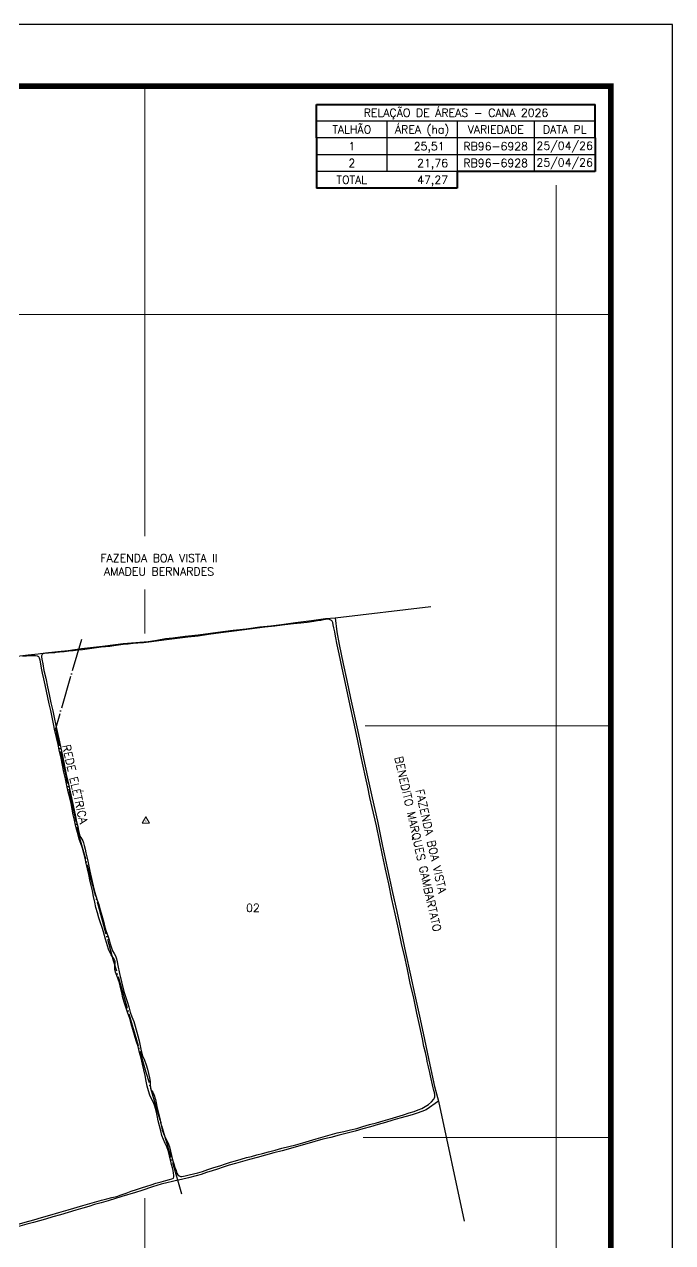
# Model space of a CAD drawing. Extents: x 732566 to 734141, y 7797625 to 7799853.
# Drawn here: x 733354 to 734141, y 7798372 to 7799853 of the extents above; entities that cross this region are included whole.
import ezdxf
from ezdxf.enums import TextEntityAlignment as Align

# ---------------------------------------------------------------- set-up
doc = ezdxf.new("R2010")
doc.units = 0
doc.header["$MEASUREMENT"] = 0
for name, pattern in [('CONTINUO', [0]), ('LIN0', [0]), ('TAPUME', [47, 40, -3.5, 0, -3.5])]:
    doc.linetypes.add(name, pattern=pattern)
for name, color, linetype, lineweight in [('0114001227', 1, 'Continuous', 25), ('0114001227002', 5, 'Continuous', 25), ('MALHA', 8, 'Continuous', 9), ('REDE_DE_LUZ', 6, 'Continuous', 25), ('TEXTO_DIVERSOS', 7, 'Continuous', 5)]:
    doc.layers.add(name, color=color, linetype=linetype, lineweight=lineweight)
for name, color, linetype in [('0114001227001', 5, 'Continuous'), ('MARGEM', 7, 'CONTINUO'), ('QUADRO_DE_AREAS_CANA_2026', 7, 'Continuous'), ('TEXTO', 7, 'Continuous'), ('TEXTO CONFRONTANTES', 7, 'Continuous'), ('TEXTO_NUN_TAL', 7, 'Continuous')]:
    doc.layers.add(name, color=color, linetype=linetype)
doc.styles.add('SIMPLEX', font='simplex', dxfattribs={"height": 0.2})

msp = doc.modelspace()

# ---------------------------------------------------------------- linework, layer by layer
at = {"layer": '0114001227', "linetype": 'CONTINUO', "flags": 128}
msp.add_lwpolyline([(733856.9, 7798544.1), (733842.1, 7798533.6), (733836.8, 7798531.3), (733831.2, 7798529.5), (733824.8, 7798527.6), (733817.8, 7798525.6), (733809.9, 7798523.3), (733801.5, 7798520.8), (733792.7, 7798518.1), (733783.6, 7798515.5), (733774.2, 7798512.8), (733764.8, 7798510.3), (733755.5, 7798507.5), (733745.9, 7798505.1), (733736.1, 7798502.6), (733726.2, 7798500.1), (733716.3, 7798497.7), (733706.5, 7798494.9), (733696.8, 7798492.1), (733687, 7798489.3), (733677.1, 7798486.6), (733667.1, 7798483.9), (733656.9, 7798481.2), (733646.6, 7798478.4), (733636.6, 7798475.7), (733627.4, 7798473.1), (733618.7, 7798470.7), (733610.3, 7798468.3), (733602.7, 7798466.1), (733595.5, 7798463.8), (733588.5, 7798461.5), (733581.8, 7798459.3), (733575, 7798457.2), (733568.5, 7798455.1), (733562.4, 7798453.4), (733553.2, 7798451), (733544.6, 7798448.9), (733537.2, 7798447.2), (733532.2, 7798446.1), (733532.2, 7798446.1), (733528.6, 7798445.3), (733520.1, 7798443.1), (733509.4, 7798439.8), (733496.4, 7798435.6), (733488.8, 7798433.2), (733472.4, 7798428.1), (733455.5, 7798423.1), (733447, 7798420.7), (733439.2, 7798418.4), (733432.2, 7798416.2), (733424.9, 7798414), (733416.4, 7798411.5), (733407.2, 7798408.8), (733397.9, 7798406), (733388.5, 7798403.3), (733379.7, 7798400.8), (733372.4, 7798398.7), (733365.1, 7798396.8), (733356.9, 7798394.5), (733348.5, 7798392.1), (733340.2, 7798390), (733331.9, 7798387.7), (733323.6, 7798385.3), (733316.7, 7798383.2), (733311.8, 7798381.4), (733307.4, 7798379.6), (733303.7, 7798377.9), (733301, 7798376.7), (733298.4, 7798376.6), (733295.6, 7798378), (733293.5, 7798380.8), (733292.3, 7798384.3), (733291.7, 7798388.4), (733290.8, 7798392.8), (733290.1, 7798397.4), (733289.4, 7798402.2), (733288.6, 7798407.4), (733287.5, 7798412.9), (733286.2, 7798418.6), (733284.8, 7798424.8), (733283.2, 7798431.4), (733281.3, 7798438.5), (733278.7, 7798445.6), (733275.2, 7798452), (733271.4, 7798457.7), (733267.1, 7798463.2), (733263.3, 7798468.5), (733260.1, 7798474.5), (733257.2, 7798481), (733254.1, 7798488.2), (733251, 7798496.2), (733248.2, 7798504.5), (733245.5, 7798513), (733243.1, 7798521.2), (733241.3, 7798529.4), (733239.6, 7798537), (733238.5, 7798544.1), (733238.4, 7798550.7), (733238.6, 7798556.8), (733238.5, 7798562.7), (733238, 7798568.6), (733237.1, 7798573.8), (733236.1, 7798578.2), (733234.9, 7798581.6), (733233.6, 7798584.1), (733232.2, 7798585.7), (733230.2, 7798587), (733227.7, 7798587.5), (733224.1, 7798588.1), (733219.7, 7798588), (733214.8, 7798587.9), (733209.9, 7798587.7), (733204.9, 7798587.4), (733199.7, 7798587.2), (733194.3, 7798587.3), (733188.9, 7798588.2), (733183.7, 7798589.7), (733179.1, 7798592), (733174.9, 7798594.9), (733170.8, 7798598.8), (733167, 7798603.7), (733163.2, 7798608.9), (733159.4, 7798613.8), (733156.1, 7798618.5), (733152.7, 7798623.5), (733148.9, 7798629.1), (733144.4, 7798635.3), (733139.6, 7798641.5), (733134.8, 7798647.5), (733130.1, 7798653.3), (733125.6, 7798658.2), (733121.6, 7798661.6), (733117.5, 7798664.3), (733113.9, 7798666.6), (733110.3, 7798668.9), (733106.9, 7798671.2), (733103.5, 7798673.3), (733100.1, 7798675.5), (733096.5, 7798677.9), (733092.8, 7798680.3), (733089.1, 7798683), (733085.2, 7798685.7), (733081.4, 7798688.7), (733077.8, 7798691.9), (733074.2, 7798695.1), (733070.4, 7798698.5), (733066.5, 7798702), (733062.5, 7798705.7), (733058.7, 7798709.1), (733054.9, 7798712.1), (733051.2, 7798714.5), (733047.4, 7798716.5), (733043.4, 7798718.3), (733038.7, 7798719.6), (733033.8, 7798720.8), (733028.9, 7798721.9), (733018.9, 7798724), (733013.9, 7798725.4), (733008.5, 7798726.9), (733003, 7798728.7), (732997.4, 7798730.9), (732992, 7798733.9), (732986.9, 7798737.5), (732982.1, 7798741), (732977.6, 7798744.3), (732973.4, 7798747.5), (732969.5, 7798750.6), (732965.8, 7798753.6), (732962.6, 7798756.5), (732959.6, 7798759), (732956, 7798760.5), (732951.7, 7798761.8), (732946.8, 7798763.2), (732941.3, 7798764.9), (732935.8, 7798766.6), (732931.8, 7798767), (732911.6, 7798770.8), (732907.2, 7798772.5), (732903, 7798773.8), (732899.2, 7798774.6), (732895.3, 7798775.3), (732891.2, 7798776.3), (732887, 7798778.5), (732883, 7798781.6), (732878.9, 7798785.3), (732874.5, 7798789.4), (732870.1, 7798794.1), (732865.6, 7798798.7), (732861.3, 7798804), (732857.2, 7798809.9), (732853, 7798816), (732849.3, 7798822.5), (732846.9, 7798827.9), (732844.7, 7798832.5), (732841.7, 7798836.8), (732837.8, 7798841), (732833.5, 7798845.2), (732829.3, 7798849.5), (732825.1, 7798854), (732821.2, 7798858.6), (732817.4, 7798863.4), (732814.2, 7798868.5), (732811.3, 7798873.7), (732808.8, 7798879), (732806.9, 7798884.6), (732805.4, 7798890.4), (732803.9, 7798896.2), (732802.5, 7798901.9), (732801.5, 7798907.6), (732800.8, 7798913), (732800.5, 7798917.8), (732800.5, 7798922.2), (732801.1, 7798926.2), (732802.5, 7798929.4), (732804.7, 7798932.1), (732807.7, 7798934.4), (732811.5, 7798936.5), (732815.8, 7798939), (732820, 7798941.5), (732824.5, 7798943.9), (732828.7, 7798947), (732833, 7798950.3), (732837.1, 7798953.6), (732841.5, 7798956.7), (732846.3, 7798960), (732851.3, 7798963.5), (732856.4, 7798967.1), (732861.5, 7798970.5), (732866.2, 7798973.7), (732870.7, 7798976.8), (732875.3, 7798980.1), (732880.6, 7798983.3), (732886.5, 7798986.3), (732892.7, 7798988.7), (732898, 7798991.2), (732902.6, 7798994.5), (732907.1, 7798998.1), (732911.8, 7799001.8), (732916.5, 7799005.3), (732921.1, 7799008.5), (732925.5, 7799011.4), (732929.9, 7799014), (732934.3, 7799015.7), (732938.5, 7799016.5), (732942.6, 7799016.2), (732946.5, 7799014.7), (732949.7, 7799012.3), (732963.3, 7798966.5), (732964.5, 7798961.4), (732965.9, 7798956.3), (732967.6, 7798951.5), (732969.6, 7798947.2), (732971.8, 7798943.5), (732974.2, 7798940.3), (732976.8, 7798937.9), (732979.8, 7798936.4), (732983, 7798935.5), (732986.4, 7798935.1), (732989.9, 7798935.2), (732993.5, 7798935.6), (732997.2, 7798935.7), (733001, 7798935.5), (733004.9, 7798934.5), (733008.8, 7798932.5), (733012.3, 7798929.8), (733015.6, 7798927.6), (733019.2, 7798926.4), (733023.4, 7798925.6), (733028.1, 7798925.4), (733033.2, 7798924.6), (733038.1, 7798923.6), (733042.5, 7798922.6), (733046.3, 7798921.9), (733049.5, 7798921.8), (733052, 7798922.5), (733054, 7798923.8), (733055.3, 7798925.6), (733056.3, 7798927.9), (733057.1, 7798930.3), (733058, 7798933.1), (733058.7, 7798936.4), (733059.5, 7798940.4), (733061, 7798944.8), (733063, 7798949.3), (733065.5, 7798953.7), (733068.1, 7798957.8), (733071, 7798961.5), (733073.6, 7798965.3), (733076.2, 7798969.3), (733078.9, 7798973.3), (733081.6, 7798977.5), (733084.8, 7798981.6), (733088.3, 7798985.3), (733092, 7798988.8), (733095.9, 7798991.9), (733099.5, 7798995.1), (733103.1, 7798998.5), (733106.7, 7799001.9), (733110.4, 7799005.3), (733114.5, 7799008.7), (733118.9, 7799012.1), (733123, 7799016.1), (733127.3, 7799020.1), (733131.7, 7799024.4), (733136, 7799028.8), (733140.2, 7799033.2), (733144.2, 7799037.4), (733148.1, 7799041.4), (733152.3, 7799045), (733157, 7799047.6), (733161.8, 7799048.8), (733166.2, 7799048.9), (733170.5, 7799048.1), (733174.4, 7799046.4), (733177.6, 7799044), (733180.8, 7799041.7), (733184, 7799039.4), (733187.7, 7799037.8), (733191.8, 7799037), (733195.8, 7799037.2), (733199.4, 7799038.6), (733202.8, 7799040.8), (733206, 7799043.7), (733208.9, 7799047), (733211.7, 7799050.4), (733214.3, 7799054.1), (733216.9, 7799057.9), (733219.9, 7799061.6), (733223.6, 7799064.6), (733227.7, 7799067), (733232.2, 7799068.6), (733236.8, 7799069.7), (733241.3, 7799070.5), (733245.9, 7799071.2), (733250.3, 7799071.8), (733254.9, 7799072.1), (733259.1, 7799072.7), (733263.5, 7799073.6), (733268.1, 7799074.3), (733273, 7799075.2), (733277.6, 7799075.7), (733281.6, 7799076.2), (733285.8, 7799076.8), (733290.5, 7799077.4), (733295.5, 7799077.8), (733299.1, 7799077.6), (733308.3, 7799078.6), (733318.9, 7799079.5), (733325.1, 7799080.3), (733331.2, 7799081.8), (733338.6, 7799083.5), (733344.9, 7799084.7), (733352, 7799085.7), (733358.3, 7799086.3), (733370.6, 7799087.6), (733379.4, 7799089), (733394.5, 7799090.4), (733407.2, 7799091.9), (733423.4, 7799094), (733448.7, 7799097.1), (733473.9, 7799100.1), (733494.2, 7799101.8), (733504.2, 7799102.7), (733514.8, 7799104.5), (733525.2, 7799106.3), (733534, 7799107.2), (733549.3, 7799109), (733565, 7799110.9), (733589, 7799114.1), (733607.3, 7799116.3), (733623.2, 7799118.1), (733639.9, 7799120.6), (733653.1, 7799121.9), (733666, 7799123.3), (733683.2, 7799125.6), (733702.5, 7799128.1), (733719.6, 7799130.5), (733731.4, 7799131.3), (733733.5, 7799114.6), (733736.2, 7799098.9), (733741, 7799075.7), (733745.6, 7799055.1), (733750, 7799033.7), (733755.7, 7799008.2), (733759.6, 7798989.8), (733765.8, 7798960.6), (733770.7, 7798938.3), (733776.3, 7798912.7), (733782.7, 7798884.3), (733788.6, 7798856.1), (733794.7, 7798827.7), (733801.2, 7798797.6), (733806.4, 7798774.5), (733811.8, 7798747.8), (733816.9, 7798724.7), (733823, 7798697.2), (733828.3, 7798672.7), (733834.5, 7798643.6), (733839.8, 7798619.2), (733846.5, 7798588.4), (733852.2, 7798562)], close=True, dxfattribs=at)
at = {"layer": '0114001227001'}
msp.add_lwpolyline([(733345.2, 7798394.3), (733354.9, 7798397), (733365.3, 7798399.9), (733374.8, 7798402.6), (733384.6, 7798405.4), (733395.7, 7798408.6), (733407.1, 7798411.9), (733424.7, 7798417.2), (733424.7, 7798417.2), (733430.7, 7798419), (733436.2, 7798420.6), (733441.8, 7798422.1), (733447.7, 7798423.7), (733453.9, 7798425.2), (733460.2, 7798426.8), (733466.1, 7798428.4), (733471.5, 7798430.3), (733477.3, 7798432.4), (733483.5, 7798434.7), (733490, 7798436.8), (733496.3, 7798438.9), (733502.4, 7798440.8), (733508, 7798442.5), (733513.7, 7798444.3), (733519.9, 7798446.1), (733525.8, 7798447.8), (733530, 7798448.9), (733532.8, 7798449.8), (733534.8, 7798450.4), (733535.4, 7798451.9), (733535.6, 7798454.2), (733535.1, 7798456.7), (733534.6, 7798459.6), (733533.8, 7798463.1), (733532.7, 7798466.9), (733531.7, 7798471.2), (733530.7, 7798475.5), (733529.6, 7798479.7), (733528.4, 7798484), (733526.9, 7798488.4), (733524.9, 7798492.8), (733522.8, 7798497.4), (733521, 7798502.5), (733519.5, 7798508.1), (733518.1, 7798514), (733516.5, 7798520.2), (733515.1, 7798526.5), (733513.9, 7798532.4), (733512.5, 7798537.8), (733510.5, 7798542.4), (733508.3, 7798546.8), (733506.3, 7798551.4), (733504.7, 7798556.7), (733503.2, 7798562.3), (733501.7, 7798568.5), (733500.4, 7798575.1), (733498.9, 7798582), (733497.4, 7798589.1), (733495.8, 7798596.3), (733493.8, 7798603.4), (733492, 7798610.4), (733489.8, 7798617.3), (733487.6, 7798624.1), (733485.5, 7798631.1), (733483.6, 7798637.9), (733481.9, 7798644.6), (733479.6, 7798650.9), (733477.5, 7798657.1), (733475.4, 7798663.3), (733473.6, 7798669.7), (733472.1, 7798676.2), (733470.8, 7798682.3), (733469.4, 7798687.9), (733467.9, 7798692.5), (733466.3, 7798696.6), (733464.7, 7798700.8), (733463.7, 7798704.6), (733463.8, 7798708.3), (733464.2, 7798711.6), (733464.1, 7798714.2), (733463.3, 7798715.9), (733462.4, 7798717.4), (733460.9, 7798719.4), (733459.3, 7798721.9), (733457.6, 7798725), (733456, 7798728.8), (733454.8, 7798732.9), (733453.7, 7798736.8), (733452.4, 7798741), (733451.3, 7798745.3), (733450, 7798750), (733448.5, 7798755.2), (733446.4, 7798760.7), (733444.4, 7798766.7), (733442.5, 7798773), (733440.8, 7798779.5), (733439.3, 7798786.1), (733437.9, 7798792.8), (733436.4, 7798799.5), (733434.9, 7798806.2), (733433.5, 7798812.9), (733432, 7798819.6), (733430.4, 7798826.4), (733429, 7798833), (733427.6, 7798839.5), (733426, 7798845.6), (733424.3, 7798851.5), (733422.4, 7798857), (733420.6, 7798862.3), (733419, 7798867.7), (733417.4, 7798873.4), (733416, 7798879.4), (733414.6, 7798885.6), (733413.3, 7798892.2), (733411.8, 7798899), (733410.5, 7798905.8), (733408.9, 7798912.8), (733407.2, 7798920), (733405.4, 7798927.6), (733403.6, 7798935.7), (733401.8, 7798944), (733400.1, 7798952.3), (733398.4, 7798960.7), (733396.7, 7798969.2), (733394.8, 7798977.6), (733393, 7798986), (733391, 7798994.3), (733389.3, 7799002.6), (733387.6, 7799010.8), (733385.8, 7799018.9), (733384, 7799026.9), (733382.4, 7799034.7), (733380.7, 7799042.4), (733378.9, 7799049.9), (733377.4, 7799057.2), (733376, 7799064), (733374.8, 7799070.1), (733373.8, 7799075.5), (733372.9, 7799079.9), (733372.2, 7799082.5), (733371.3, 7799084.2), (733369.8, 7799085), (733367.5, 7799085.4), (733364.3, 7799085.4), (733360.7, 7799085.2), (733356.5, 7799084.9), (733352, 7799084.5)], dxfattribs=at)
at = {"layer": '0114001227002'}
msp.add_lwpolyline([(733584.1, 7798463.3), (733591.4, 7798465.6), (733598.3, 7798467.9), (733604.4, 7798469.9), (733610.4, 7798471.6), (733617, 7798473.5), (733623.6, 7798475.4), (733629.8, 7798476.9), (733636.2, 7798478.7), (733643.1, 7798480.5), (733650.6, 7798482.4), (733658.4, 7798484.6), (733666.7, 7798486.8), (733675.1, 7798488.9), (733683.7, 7798491.1), (733692, 7798493.5), (733700.3, 7798495.8), (733708.5, 7798498.3), (733716.9, 7798500.8), (733725.3, 7798503.2), (733733.7, 7798505.4), (733741.9, 7798507.3), (733749.9, 7798509.1), (733757.6, 7798510.9), (733765.1, 7798513.3), (733773.1, 7798515.5), (733781.4, 7798517.9), (733789.8, 7798520.3), (733798.1, 7798522.7), (733806.2, 7798525.2), (733814.2, 7798527.6), (733821.4, 7798529.8), (733827.2, 7798531.5), (733832.2, 7798533.4), (733836.8, 7798535.3), (733840.9, 7798537.6), (733844.8, 7798540.1), (733848.4, 7798543.2), (733851.1, 7798546.4), (733852, 7798548.1), (733852.4, 7798549.3), (733852.5, 7798551.9), (733852, 7798554.4), (733851.3, 7798557.1), (733850.6, 7798560.3), (733849.8, 7798563.9), (733849, 7798567.4), (733848.1, 7798571.1), (733847.2, 7798574.9), (733846.4, 7798578.8), (733845.6, 7798582.2), (733844.8, 7798585.6), (733844, 7798588.9), (733843.3, 7798592.4), (733842.6, 7798595.9), (733841.8, 7798599.4), (733841.1, 7798603), (733839.3, 7798610.6), (733837.3, 7798619.7), (733834.1, 7798635), (733830.6, 7798651), (733826.8, 7798669.2), (733822.7, 7798687.4), (733818.7, 7798706.2), (733815.9, 7798718.9), (733812.1, 7798735.8), (733808.3, 7798753.6), (733804.3, 7798771.8), (733800.3, 7798789.7), (733796.4, 7798808), (733792.6, 7798825.8), (733788.8, 7798843.2), (733785.1, 7798860.9), (733781.6, 7798878.5), (733776.3, 7798901), (733773.7, 7798913.1), (733771.1, 7798925.5), (733768.4, 7798938.3), (733765.5, 7798951.3), (733762.7, 7798964.2), (733758.5, 7798984), (733753.9, 7799004.5), (733749.6, 7799025.1), (733744, 7799051.8), (733739.9, 7799070.2), (733736.1, 7799087.7), (733733.8, 7799098.7), (733731.7, 7799109.3), (733730.8, 7799114.4), (733729.8, 7799119.2), (733729.1, 7799122.9), (733728.4, 7799125.6), (733727.8, 7799127.5), (733726.9, 7799128.2), (733724.6, 7799129.3), (733722.3, 7799129.8), (733719.7, 7799129.5), (733717.1, 7799128.9), (733713.8, 7799128.4), (733709.9, 7799127.8), (733705.6, 7799127.1), (733697.3, 7799125.9), (733689.7, 7799125.1), (733680.9, 7799124.1), (733670.4, 7799122.8), (733657.9, 7799121.2), (733645.8, 7799120.2), (733627.4, 7799117.5), (733608.7, 7799115.1), (733595.6, 7799113.6), (733577.7, 7799111.2), (733565, 7799109.3), (733552.4, 7799108), (733539.5, 7799106.3), (733526.4, 7799104.9), (733508.2, 7799102.2), (733498.7, 7799101.1), (733491.8, 7799100.8), (733485.9, 7799100.2), (733479.9, 7799099.6), (733474, 7799099), (733468.1, 7799098.3), (733462.7, 7799097.5), (733457.5, 7799096.8), (733452.4, 7799096.2), (733447.1, 7799095.6), (733435.9, 7799094.3), (733430.1, 7799093.4), (733424.3, 7799092.7), (733418.6, 7799092), (733413.2, 7799091.4), (733407.8, 7799090.9), (733402.1, 7799090.2), (733396.4, 7799089.6), (733392.6, 7799089.2), (733390.7, 7799089), (733387.7, 7799088.8), (733383.2, 7799088.5), (733378.2, 7799087.9), (733376.3, 7799087.5), (733375.3, 7799086.9), (733374.9, 7799086.2), (733374.6, 7799085.3), (733374.6, 7799084.3), (733374.7, 7799083.3), (733374.9, 7799082.3), (733375.1, 7799081.3), (733376.2, 7799075.4), (733377.4, 7799067.4), (733379.8, 7799058), (733382, 7799047.7), (733384, 7799038.1), (733386.1, 7799028.2), (733388.4, 7799018.3), (733390.6, 7799008.1), (733393, 7798997), (733396.6, 7798980.7), (733400.1, 7798963.8), (733404.8, 7798941.1), (733407.4, 7798929.1), (733410.2, 7798916.5), (733413.1, 7798903.4), (733416, 7798890.2), (733417.3, 7798883.7), (733418.7, 7798877.8), (733419.7, 7798873), (733421.4, 7798866.3), (733422.4, 7798864.3), (733423.5, 7798862.5), (733424.7, 7798860.6), (733425.8, 7798858.2), (733426.6, 7798854.8), (733427.5, 7798850.4), (733428.6, 7798846), (733429.6, 7798841.1), (733430.8, 7798835.6), (733432, 7798829.7), (733433.4, 7798823.6), (733436.2, 7798810.9), (733439, 7798798.8), (733442.3, 7798788.4), (733444.2, 7798783.2), (733445.7, 7798777.9), (733447.3, 7798772.4), (733448.9, 7798766.8), (733450.3, 7798761.1), (733451.7, 7798755.6), (733453.4, 7798750.2), (733455.2, 7798745), (733456.7, 7798740), (733458.2, 7798735.1), (733459.6, 7798730.5), (733461, 7798726.6), (733462.9, 7798723.6), (733464.5, 7798720.6), (733465.6, 7798717.2), (733466.6, 7798713.4), (733467.5, 7798709.1), (733469.3, 7798699.4), (733471.8, 7798688.9), (733474.7, 7798677.5), (733478.6, 7798665), (733480.8, 7798658.8), (733482.5, 7798652.4), (733484.4, 7798646.4), (733486.7, 7798640.7), (733488.5, 7798635.1), (733491.5, 7798623.6), (733493.2, 7798617.5), (733494.5, 7798611.3), (733495.9, 7798605.1), (733497.5, 7798599.2), (733499.6, 7798593.8), (733501.7, 7798588.3), (733503.4, 7798582.9), (733504.7, 7798577.5), (733505.9, 7798572.4), (733506.5, 7798567.8), (733506.8, 7798563.9), (733506.9, 7798560.3), (733507.9, 7798557.3), (733509.7, 7798555), (733511, 7798552.3), (733511.8, 7798550), (733512.4, 7798548.2), (733513, 7798545.9), (733513.8, 7798542.2), (733514.8, 7798537.7), (733516.1, 7798532.6), (733518.7, 7798521.1), (733521.4, 7798509.3), (733523.2, 7798503.7), (733525.8, 7798498.8), (733528.2, 7798493.9), (733530, 7798488.7), (733531.5, 7798483.3), (733532.5, 7798477.9), (733533.9, 7798472.7), (733535.3, 7798467.9), (733536.8, 7798463.6), (733538.2, 7798459.6), (733539.2, 7798456.7), (733540.4, 7798454.6), (733541.7, 7798453.4), (733543.3, 7798452.6), (733544, 7798452.6), (733545, 7798452.6), (733547.1, 7798453), (733549.1, 7798453.5), (733554, 7798454.4), (733559.4, 7798455.6), (733564.7, 7798457), (733570.4, 7798458.7), (733576.9, 7798460.9), (733584.1, 7798463.3)], dxfattribs=at)
at = {"layer": 'MALHA', "color": 8}
for p, q in [((733500, 7799230.8), (733500, 7799777.7)), ((734000, 7797876), (734000, 7799657.1)), ((732641.3, 7799500), (734066.3, 7799500)), ((733500, 7799112.4), (733500, 7799165.7)), ((733767.7, 7799000), (734066.3, 7799000)), ((733765.4, 7798500), (734066.3, 7798500)), ((733500, 7797876), (733500, 7798426.2))]:
    msp.add_line(p, q, dxfattribs=at)
at = {"layer": 'MARGEM', "color": 174, "linetype": 'LIN0', "flags": 128}
msp.add_lwpolyline([(734141.3, 7797625.2), (734141.3, 7799852.7), (732566.3, 7799852.7), (732566.3, 7797625.2)], close=True, dxfattribs=at)
at = {"layer": 'MARGEM', "color": 174, "linetype": 'LIN0', "const_width": 6.82, "flags": 128}
msp.add_lwpolyline([(734066.3, 7797876), (734066.3, 7799777.7), (732641.3, 7799777.7), (732641.3, 7797876)], close=True, dxfattribs=at)
at = {"layer": 'QUADRO_DE_AREAS_CANA_2026', "color": 174, "linetype": 'ByBlock', "lineweight": 40}
for p, q in [((733708.9, 7799714.7), (733708.9, 7799755.4)), ((733708.9, 7799755.4), (734047.4, 7799755.4)), ((734047.4, 7799714.7), (734047.4, 7799755.4)), ((733708.9, 7799714.7), (733708.9, 7799653.6)), ((734047.4, 7799714.7), (734047.4, 7799674)), ((733879.7, 7799674), (733879.7, 7799653.6)), ((734047.4, 7799674), (733879.7, 7799674)), ((733879.7, 7799653.6), (733708.9, 7799653.6))]:
    msp.add_line(p, q, dxfattribs=at)
at = {"layer": 'QUADRO_DE_AREAS_CANA_2026', "linetype": 'Continuous'}
for p, q in [((734047.4, 7799735), (733708.9, 7799735)), ((733794.3, 7799735), (733794.3, 7799674)), ((733879.7, 7799735), (733879.7, 7799674)), ((733973.1, 7799735), (733973.1, 7799674)), ((734047.4, 7799714.7), (733708.9, 7799714.7)), ((734047.4, 7799694.3), (733708.9, 7799694.3)), ((733879.7, 7799674), (733708.9, 7799674))]:
    msp.add_line(p, q, dxfattribs=at)
at = {"layer": 'REDE_DE_LUZ', "linetype": 'TAPUME', "flags": 128}
msp.add_lwpolyline([(733423.1, 7799105.3), (733391.6, 7798996.6), (733420.9, 7798863.9), (733461.9, 7798715.1), (733501.5, 7798579.5), (733544.7, 7798431.5)], dxfattribs=at)
at = {"layer": 'TEXTO'}
for points in [[(733731.4, 7799131.3), (733847.7, 7799145.4)], [(733856.9, 7798544.1), (733888, 7798398.3)]]:
    msp.add_lwpolyline(points, dxfattribs=at)
at = {"layer": 'TEXTO', "color": 7, "lineweight": 9, "flags": 128}
msp.add_lwpolyline([(733496.9, 7798881.9), (733506, 7798881.9), (733501.4, 7798889.7)], close=True, dxfattribs=at)
at = {"layer": 'TEXTO', "color": 7, "lineweight": 9, "const_width": 0.706, "flags": 128}
msp.add_lwpolyline([(733501.1, 7798884.5, -1), (733501.8, 7798884.5, -1)], format="xyb", close=True, dxfattribs=at)

# ---------------------------------------------------------------- texts
at = {"layer": 'QUADRO_DE_AREAS_CANA_2026', "linetype": 'Continuous', "style": 'SIMPLEX'}
for s, p in [('RELAÇÃO DE ÁREAS - CANA 2026', (733878.2, 7799745.2)), ('TALHÃO', (733751.6, 7799724.9)), ('ÁREA (ha)', (733837, 7799724.9)), ('VARIEDADE', (733926.4, 7799724.9)), ('DATA PL', (734010.2, 7799724.9)), ('1', (733751.6, 7799704.5)), ('RB96-6928', (733926.4, 7799704.5)), ('25/04/26', (734010.2, 7799705.2)), ('2', (733751.6, 7799684.2)), ('RB96-6928', (733926.4, 7799684.2)), ('25/04/26', (734010.2, 7799684.8)), ('TOTAL', (733751.6, 7799663.8))]:
    msp.add_text(s, height=9.75, dxfattribs=at).set_placement(p, align=Align.MIDDLE_CENTER)
for s, p in [('25,51', (733864.4, 7799699.6)), ('21,76', (733868.6, 7799679.2)), ('47,27', (733868.6, 7799658.9))]:
    msp.add_text(s, height=9.75, dxfattribs=at).set_placement(p, align=Align.RIGHT)
at = {"layer": 'TEXTO CONFRONTANTES', "linetype": 'Continuous', "insert": (733517.4, 7799195.9, -460.2), "char_height": 9.75, "width": 317.945, "attachment_point": 5, "style": 'SIMPLEX'}
msp.add_mtext('FAZENDA BOA VISTA II\\PAMADEU BERNARDES', dxfattribs=at)
at = {"layer": 'TEXTO CONFRONTANTES', "linetype": 'Continuous', "insert": (733839.5, 7798858.3, -460.2), "char_height": 9.75, "width": 317.945, "attachment_point": 5, "rotation": 282.5353, "style": 'SIMPLEX'}
msp.add_mtext('FAZENDA BOA VISTA\\PBENEDITO MARQUES GAMBARTATO', dxfattribs=at)
at = {"layer": 'TEXTO_DIVERSOS', "linetype": 'Continuous', "style": 'SIMPLEX'}
msp.add_text('REDE ELÉTRICA', height=9.75, rotation=282.6208, dxfattribs=at).set_placement((733399.8, 7798976.3, -460.2))
at = {"layer": 'TEXTO_NUN_TAL', "linetype": 'Continuous', "style": 'SIMPLEX'}
msp.add_text('02', height=9.75, dxfattribs=at).set_placement((733623.1, 7798774, 260.2))

doc.saveas('drawing.dxf')
